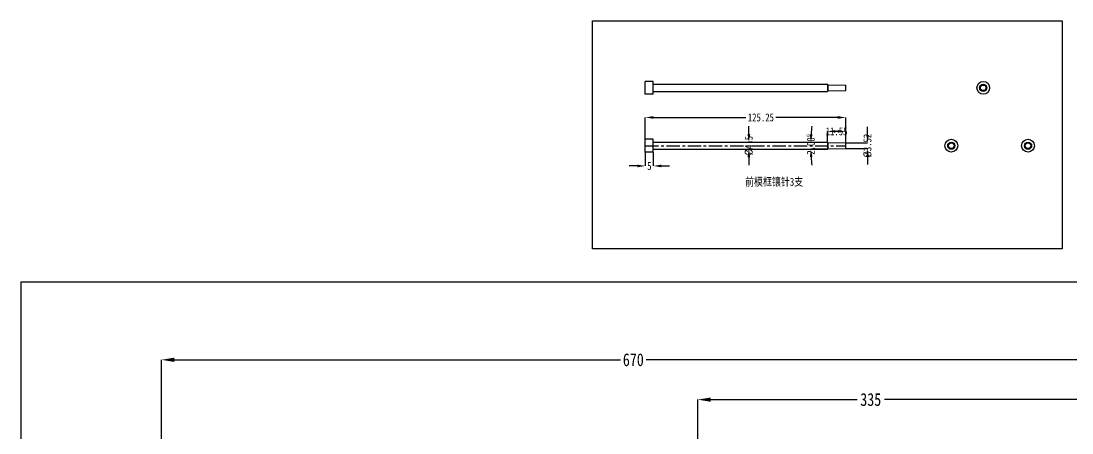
# Model space of a CAD drawing. Header units: millimetres. Extents: x 1803 to 4269, y -6912 to 1836.
# Drawn here: x 2396 to 3053, y -3873 to -3615 of the extents above; entities that cross this region are included whole.
import ezdxf

# ---------------------------------------------------------------- set-up
doc = ezdxf.new("R2010")
doc.units = ezdxf.units.MM
doc.header["$LTSCALE"] = 16.335
doc.header["$PDMODE"] = 3
doc.header["$PDSIZE"] = 0.3125
doc.linetypes.add('CENTER', pattern=[0.6, 0.375, -0.075, 0.075, -0.075])
doc.layers.get('0').update_dxf_attribs({"linetype": 'CONTINUOUS'})
doc.layers.get('Defpoints').update_dxf_attribs({"linetype": 'CONTINUOUS'})
doc.styles.get("Standard").update_dxf_attribs({"font": 'txt', "width": 0.8})
doc.dimstyles.new('11', dxfattribs={"dimtxt": 8, "dimasz": 8, "dimexe": 0, "dimexo": 0, "dimgap": 0, "dimtad": 0, "dimdsep": 46, "dimtxsty": 'Standard', "dimcen": 0, "dimclrd": 4, "dimclre": 4, "dimclrt": 6, "dimazin": 0, "dimtp": 0.01, "dimtm": 0.01, "dimtfac": 1, "dimtofl": 0, "dimtmove": 0, "dimatfit": 3, "dimfxl": 0, "dimtolj": 1, "dimarcsym": 0})

# ---------------------------------------------------------------- blocks, each defined once
blk = doc.blocks.new('*D842')
at = {"color": 4, "lineweight": -2}
for p, q in [((2925.18, -3686.63), (2925.18, -3681.63)), ((2911.59, -3691.63), (2925.18, -3691.63)), ((2911.65, -3695.15), (2925.18, -3695.15)), ((2925.18, -3700.15), (2925.18, -3705.15))]:
    blk.add_line(p, q, dxfattribs=at)
at = {"color": 4}
for points in [[(2924.35, -3686.63), (2926.01, -3686.63), (2925.18, -3691.63)], [(2924.35, -3700.15), (2926.01, -3700.15), (2925.18, -3695.15)]]:
    blk.add_solid(points, dxfattribs=at)
at = {"layer": 'Defpoints', "color": 0}
for p in [(2911.59, -3691.63), (2911.65, -3695.15), (2925.18, -3695.15)]:
    blk.add_point(p, dxfattribs=at)
at = {"color": 6, "insert": (2925.18, -3693.39), "char_height": 5, "attachment_point": 5, "rotation": 90}
blk.add_mtext('\\A1;%%c3.52', dxfattribs=at)
blk = doc.blocks.new('*D843')
at = {"color": 4, "lineweight": -2}
for p, q in [((2786.34, -3689.39), (2786.34, -3675.73)), ((2791.34, -3675.73), (2849.2, -3675.73)), ((2906.59, -3675.73), (2867.86, -3675.73)), ((2911.59, -3691.63), (2911.59, -3675.73))]:
    blk.add_line(p, q, dxfattribs=at)
at = {"color": 4}
for points in [[(2791.34, -3674.89), (2791.34, -3676.56), (2786.34, -3675.73)], [(2906.59, -3674.89), (2906.59, -3676.56), (2911.59, -3675.73)]]:
    blk.add_solid(points, dxfattribs=at)
at = {"layer": 'Defpoints', "color": 0}
for p in [(2786.34, -3675.73), (2786.34, -3689.39), (2911.59, -3691.63)]:
    blk.add_point(p, dxfattribs=at)
at = {"color": 6, "insert": (2858.53, -3675.73), "char_height": 5, "attachment_point": 5}
blk.add_mtext('\\A1;125.25', dxfattribs=at)
blk = doc.blocks.new('*D844')
at = {"color": 4, "lineweight": -2}
for p, q in [((2900.04, -3691.14), (2900.04, -3684.43)), ((2906.59, -3684.43), (2905.04, -3684.43)), ((2911.59, -3690.35), (2911.59, -3684.43))]:
    blk.add_line(p, q, dxfattribs=at)
at = {"color": 4}
for points in [[(2905.04, -3683.6), (2905.04, -3685.27), (2900.04, -3684.43)], [(2906.59, -3683.6), (2906.59, -3685.27), (2911.59, -3684.43)]]:
    blk.add_solid(points, dxfattribs=at)
at = {"layer": 'Defpoints', "color": 0}
for p in [(2900.04, -3684.43), (2900.04, -3691.14), (2911.59, -3690.35)]:
    blk.add_point(p, dxfattribs=at)
at = {"color": 6, "insert": (2905.81, -3684.43), "char_height": 5, "attachment_point": 5}
blk.add_mtext('\\A1;11.55', dxfattribs=at)
blk = doc.blocks.new('*D845')
at = {"color": 4, "lineweight": -2}
for p, q in [((2851.01, -3686.14), (2851.01, -3681.14)), ((2853.28, -3691.14), (2851.01, -3691.14)), ((2853.28, -3695.64), (2851.01, -3695.64)), ((2851.01, -3700.64), (2851.01, -3705.64))]:
    blk.add_line(p, q, dxfattribs=at)
at = {"color": 4}
for points in [[(2850.18, -3686.14), (2851.85, -3686.14), (2851.01, -3691.14)], [(2850.18, -3700.64), (2851.85, -3700.64), (2851.01, -3695.64)]]:
    blk.add_solid(points, dxfattribs=at)
at = {"layer": 'Defpoints', "color": 0}
for p in [(2851.01, -3695.64), (2853.28, -3691.14), (2853.28, -3695.64)]:
    blk.add_point(p, dxfattribs=at)
at = {"color": 6, "insert": (2851.01, -3693.39), "char_height": 5, "attachment_point": 5, "rotation": 90}
blk.add_mtext('\\A1;%%c4.5', dxfattribs=at)
blk = doc.blocks.new('*D846')
at = {"color": 4, "lineweight": -2}
for p, q in [((2900.33, -3691.43), (2889.75, -3691.25)), ((2900.33, -3695.34), (2889.75, -3695.53))]:
    blk.add_line(p, q, dxfattribs=at)
for start, end in [(174.32675, 176.66338), (183.33662, 185.67325)]:
    blk.add_arc((3012.35, -3693.39), 122.61, start, end, dxfattribs=at)
at = {"color": 4}
for points in [[(2890.77, -3686.28), (2889.11, -3686.22), (2889.75, -3691.25)], [(2889.11, -3700.56), (2890.77, -3700.49), (2889.75, -3695.53)]]:
    blk.add_solid(points, dxfattribs=at)
at = {"layer": 'Defpoints', "color": 0}
for p in [(2889.74, -3694.1), (2900.33, -3691.43), (2900.33, -3695.34), (2911.59, -3691.63), (2911.59, -3695.15)]:
    blk.add_point(p, dxfattribs=at)
at = {"color": 6, "insert": (2889.74, -3692.58), "char_height": 5, "attachment_point": 5, "rotation": 89.62207}
blk.add_mtext('\\A1;2.00°', dxfattribs=at)
blk = doc.blocks.new('*D852')
at = {"color": 4, "lineweight": -2}
for p, q in [((2786.34, -3697.39), (2786.34, -3706.05)), ((2791.34, -3697.39), (2791.34, -3706.05)), ((2781.34, -3706.05), (2776.34, -3706.05)), ((2796.34, -3706.05), (2801.34, -3706.05))]:
    blk.add_line(p, q, dxfattribs=at)
at = {"color": 4}
for points in [[(2781.34, -3705.22), (2781.34, -3706.89), (2786.34, -3706.05)], [(2796.34, -3705.22), (2796.34, -3706.89), (2791.34, -3706.05)]]:
    blk.add_solid(points, dxfattribs=at)
at = {"layer": 'Defpoints', "color": 0}
for p in [(2786.34, -3697.39), (2791.34, -3697.39), (2786.34, -3706.05)]:
    blk.add_point(p, dxfattribs=at)
at = {"color": 6, "insert": (2788.84, -3706.05), "char_height": 5, "attachment_point": 5}
blk.add_mtext('\\A1;5', dxfattribs=at)
blk = doc.blocks.new('*D930')
at = {"color": 4, "lineweight": -2}
for p, q in [((2484.12, -3926.76), (2484.12, -3827.3)), ((2492.12, -3827.3), (2770.84, -3827.3)), ((3146.12, -3827.3), (2786.84, -3827.3)), ((3154.12, -3926.76), (3154.12, -3827.3))]:
    blk.add_line(p, q, dxfattribs=at)
at = {"color": 4}
for points in [[(2492.12, -3825.97), (2492.12, -3828.64), (2484.12, -3827.3)], [(3146.12, -3825.97), (3146.12, -3828.64), (3154.12, -3827.3)]]:
    blk.add_solid(points, dxfattribs=at)
at = {"layer": 'Defpoints', "color": 0}
for p in [(2484.12, -3827.3), (2484.12, -3926.76), (3154.12, -3926.76)]:
    blk.add_point(p, dxfattribs=at)
at = {"color": 6, "insert": (2778.84, -3827.3), "char_height": 8, "attachment_point": 5}
blk.add_mtext('\\A1;670', dxfattribs=at)
blk = doc.blocks.new('*D931')
at = {"color": 4, "lineweight": -2}
for p, q in [((2819.12, -3876.76), (2819.12, -3852.19)), ((2827.12, -3852.19), (2918.6, -3852.19)), ((3146.12, -3852.19), (2935.67, -3852.19)), ((3154.12, -3926.76), (3154.12, -3852.19))]:
    blk.add_line(p, q, dxfattribs=at)
at = {"color": 4}
for points in [[(2827.12, -3850.86), (2827.12, -3853.53), (2819.12, -3852.19)], [(3146.12, -3850.86), (3146.12, -3853.53), (3154.12, -3852.19)]]:
    blk.add_solid(points, dxfattribs=at)
at = {"layer": 'Defpoints', "color": 0}
for p in [(2819.12, -3852.19), (2819.12, -3876.76), (3154.12, -3926.76)]:
    blk.add_point(p, dxfattribs=at)
at = {"color": 6, "insert": (2927.14, -3852.19), "char_height": 8, "attachment_point": 5}
blk.add_mtext('\\A1;335', dxfattribs=at)

msp = doc.modelspace()

# ---------------------------------------------------------------- linework, layer by layer
at = {"color": 7, "linetype": 'Continuous'}
for p, q in [((2786.337, -3661.208), (2786.337, -3653.208)), ((2791.337, -3653.208), (2786.337, -3653.208)), ((2791.337, -3661.208), (2791.337, -3653.208)), ((2791.337, -3654.958), (2900.042, -3654.958)), ((2900.042, -3654.958), (2900.042, -3659.458)), ((2900.331, -3655.253), (2900.042, -3654.958)), ((2900.331, -3655.253), (2900.331, -3659.163)), ((2900.331, -3655.253), (2911.587, -3655.449)), ((2911.587, -3658.967), (2911.587, -3655.449)), ((2791.337, -3661.208), (2786.337, -3661.208)), ((2791.337, -3659.458), (2900.042, -3659.458)), ((2900.331, -3659.163), (2900.042, -3659.458)), ((2900.331, -3659.163), (2911.587, -3658.967)), ((2786.337, -3697.388), (2786.337, -3689.388)), ((2791.337, -3689.388), (2786.337, -3689.388)), ((2791.337, -3697.388), (2791.337, -3689.388)), ((2791.337, -3691.138), (2900.042, -3691.138)), ((2791.337, -3695.638), (2900.042, -3695.638)), ((2900.042, -3691.138), (2900.042, -3695.638)), ((2900.331, -3691.433), (2900.042, -3691.138)), ((2900.331, -3695.343), (2900.042, -3695.638)), ((2900.331, -3691.433), (2900.331, -3695.343)), ((2900.331, -3691.433), (2911.587, -3691.629)), ((2900.331, -3695.343), (2911.587, -3695.147)), ((2911.587, -3695.147), (2911.587, -3691.629)), ((2791.337, -3697.388), (2786.337, -3697.388))]:
    msp.add_line(p, q, dxfattribs=at)
at = {"color": 1, "linetype": 'CENTER', "ltscale": 1.352232}
msp.add_line((2786.337, -3693.388), (2911.587, -3693.388), dxfattribs=at)
for points in [[(2753.243, -3615.41), (3046.738, -3615.41), (3046.738, -3757.815), (2753.243, -3757.815)], [(2396.352, -3778.604), (3565.026, -3778.604), (3565.026, -4759.09), (2396.352, -4759.09)]]:
    msp.add_lwpolyline(points, close=True)
at = {"color": 7, "linetype": 'Continuous'}
for centre, radius in [((2997.43, -3657.208), 4), ((2997.43, -3657.208), 2.25), ((2997.43, -3657.208), 1.955), ((2997.43, -3657.208), 1.759), ((2977.481, -3693.388), 4), ((3025.42, -3693.388), 4), ((2977.481, -3693.388), 2.25), ((2977.481, -3693.388), 1.955), ((2977.481, -3693.388), 1.759), ((3025.42, -3693.388), 2.25), ((3025.42, -3693.388), 1.955), ((3025.42, -3693.388), 1.759)]:
    msp.add_circle(centre, radius, dxfattribs=at)

# ---------------------------------------------------------------- texts
at = {"insert": (2848.628, -3713.481), "char_height": 5, "width": 76.29519, "attachment_point": 1}
msp.add_mtext('{\\fSimSun|b0|i0|c134|p2;前模框镶针3支}', dxfattribs=at)

# ---------------------------------------------------------------- dimensions: what is measured, and where the dimension line sits
for base, p1, p2, override, picture, middle in [((2786.337, -3675.728), (2911.587, -3691.629), (2786.337, -3689.388), {"dimtxt": 5, "dimasz": 5, "dimfxl": 1.25, "dimarcsym": 1}, '*D843', (2858.531, -3675.728)), ((2900.0416, -3684.432), (2911.5873, -3690.3529), (2900.0416, -3691.1378), {"dimtxt": 5, "dimasz": 5, "dimfxl": 1.25, "dimarcsym": 1}, '*D844', (2905.8144, -3684.432)), ((2786.337, -3706.053), (2791.337, -3697.388), (2786.337, -3697.388), {"dimtxt": 5, "dimasz": 5, "dimfxl": 1.25, "dimarcsym": 1}, '*D852', (2788.837, -3706.053)), ((2484.12, -3827.302), (3154.12, -3926.755), (2484.12, -3926.755), {"dimfxl": 1.25, "dimarcsym": 1}, '*D930', (2778.84, -3827.302)), ((2819.12, -3852.194), (3154.12, -3926.755), (2819.12, -3876.755), {"dimfxl": 1.25, "dimarcsym": 1}, '*D931', (2927.138, -3852.194))]:
    dim = msp.add_linear_dim(base=base, p1=p1, p2=p2, dimstyle='11', override=override)
    dim.commit()
    dim.dimension.update_dxf_attribs({"geometry": picture, "text_midpoint": middle, "dimtype": 160})
for base, p1, p2, picture, middle in [((2851.014, -3695.638), (2853.277, -3691.138), (2853.277, -3695.638), '*D845', (2851.014, -3693.388)), ((2925.181, -3695.145), (2911.587, -3691.629), (2911.649, -3695.145), '*D842', (2925.181, -3693.387))]:
    dim = msp.add_linear_dim(base=base, p1=p1, p2=p2, angle=90, text='%%c<>', dimstyle='11', override={"dimtxt": 5, "dimasz": 5, "dimfxl": 1.25, "dimarcsym": 1})
    dim.commit()
    dim.dimension.update_dxf_attribs({"geometry": picture, "text_midpoint": middle, "dimtype": 160})
dim = msp.add_angular_dim_2l(base=(2889.736, -3694.101), line1=((2900.331, -3695.343), (2911.587, -3695.147)), line2=((2900.331, -3691.433), (2911.587, -3691.629)), dimstyle='11', override={"dimtxt": 5, "dimasz": 5, "dimfxl": 1.25, "dimarcsym": 1})
dim.commit()
dim.dimension.update_dxf_attribs({"geometry": '*D846', "text_midpoint": (2889.736, -3692.579), "dimtype": 162})

doc.saveas('drawing.dxf')
